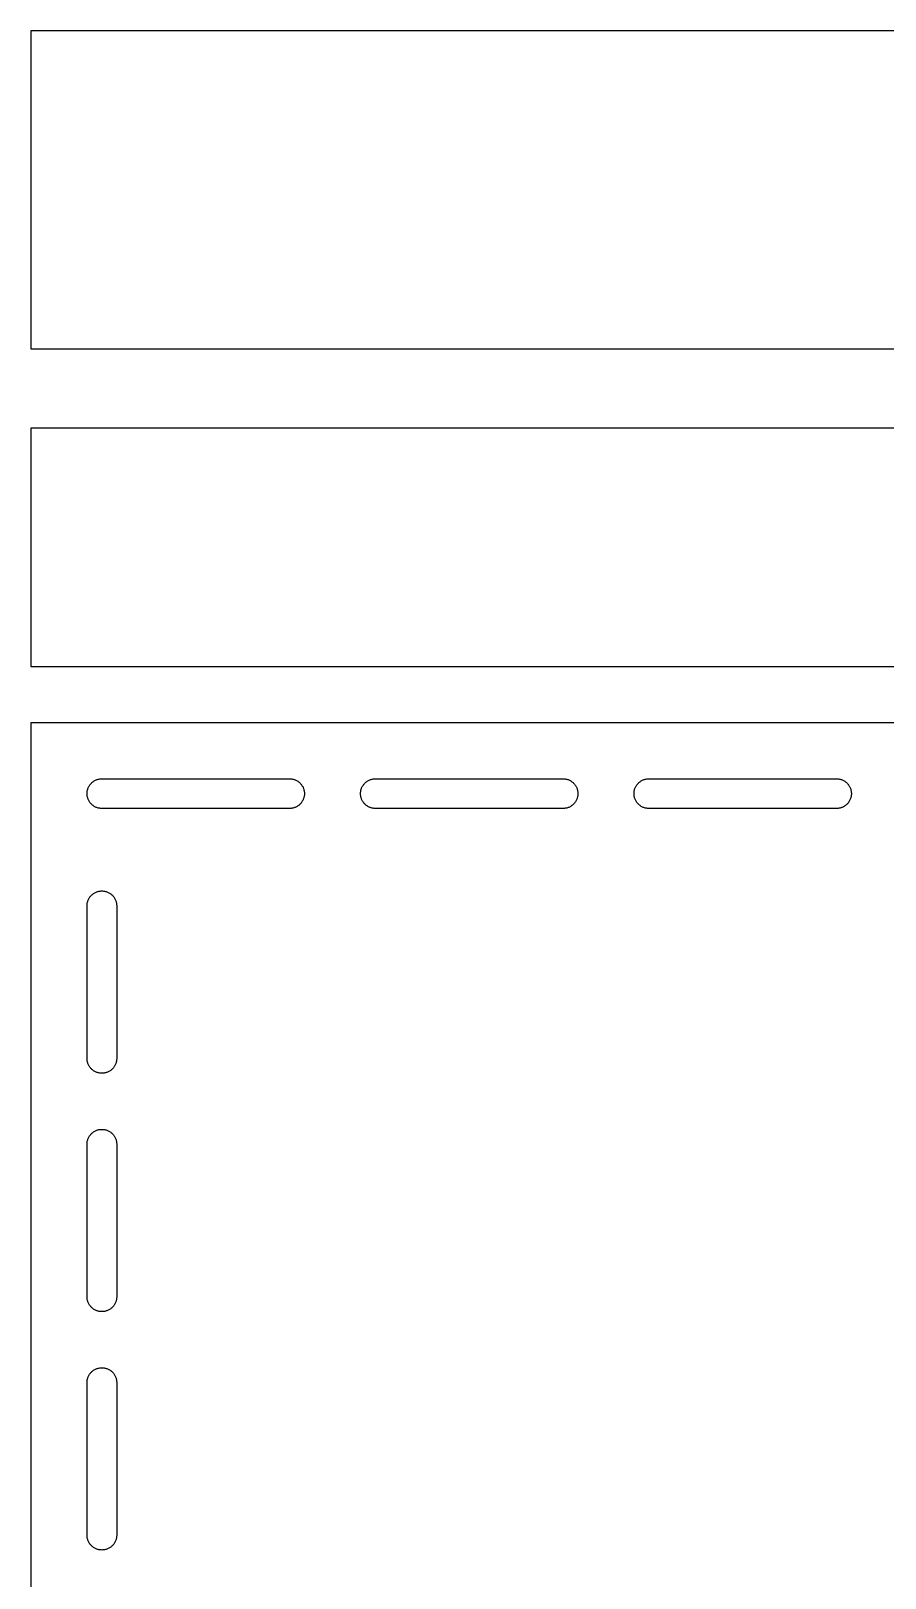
# Model space of a CAD drawing. Header units: metres. Extents: x 0 to 972, y 0 to 652.
# Drawn here: x 0 to 182.7, y 297 to 628 of the extents above; entities that cross this region are included whole.
import ezdxf

# ---------------------------------------------------------------- set-up
doc = ezdxf.new("R2010")
doc.units = ezdxf.units.M

msp = doc.modelspace()

# ---------------------------------------------------------------- linework, layer by layer
for p, q in [((480, 628), (0, 628)), ((0, 628), (0, 560)), ((0, 560), (480, 560)), ((480, 543), (0, 543)), ((0, 543), (0, 492)), ((0, 492), (480, 492)), ((480, 480), (0, 480)), ((0, 480), (0, 0)), ((12.5351, 466.589), (12.6248, 466.716)), ((12.6248, 466.716), (12.7207, 466.839)), ((12.7207, 466.839), (12.8225, 466.957)), ((12.8225, 466.957), (12.9299, 467.07)), ((12.9299, 467.07), (13.0428, 467.178)), ((13.0428, 467.178), (13.1608, 467.279)), ((13.1608, 467.279), (13.2836, 467.375)), ((13.2836, 467.375), (13.4111, 467.465)), ((13.4111, 467.465), (13.5427, 467.548)), ((13.5427, 467.548), (13.6783, 467.625)), ((13.6783, 467.625), (13.8175, 467.695)), ((13.8175, 467.695), (13.96, 467.758)), ((13.96, 467.758), (14.1054, 467.814)), ((14.1054, 467.814), (14.2533, 467.863)), ((14.2533, 467.863), (14.4035, 467.905)), ((14.4035, 467.905), (14.5556, 467.939)), ((14.5556, 467.939), (14.7091, 467.966)), ((14.7091, 467.966), (14.8638, 467.985)), ((14.8638, 467.985), (15.0192, 467.996)), ((15.0192, 467.996), (15.175, 468)), ((15.175, 468), (55.325, 468)), ((55.325, 468), (55.4808, 467.996)), ((55.4808, 467.996), (55.6362, 467.985)), ((55.6362, 467.985), (55.7909, 467.966)), ((55.7909, 467.966), (55.9444, 467.939)), ((55.9444, 467.939), (56.0965, 467.905)), ((56.0965, 467.905), (56.2466, 467.863)), ((56.2466, 467.863), (56.3946, 467.814)), ((56.3946, 467.814), (56.54, 467.758)), ((56.54, 467.758), (56.6825, 467.695)), ((56.6825, 467.695), (56.8217, 467.625)), ((56.8217, 467.625), (56.9573, 467.548)), ((56.9573, 467.548), (57.0889, 467.465)), ((57.0889, 467.465), (57.2163, 467.375)), ((57.2163, 467.375), (57.3392, 467.279)), ((57.3392, 467.279), (57.4572, 467.178)), ((57.4572, 467.178), (57.5701, 467.07)), ((57.5701, 467.07), (57.6775, 466.957)), ((57.6775, 466.957), (57.7793, 466.839)), ((57.7793, 466.839), (57.8752, 466.716)), ((57.8752, 466.716), (57.9649, 466.589)), ((71.0351, 466.589), (71.1248, 466.716)), ((71.1248, 466.716), (71.2207, 466.839)), ((71.2207, 466.839), (71.3225, 466.957)), ((71.3225, 466.957), (71.4299, 467.07)), ((71.4299, 467.07), (71.5428, 467.178)), ((71.5428, 467.178), (71.6608, 467.279)), ((71.6608, 467.279), (71.7836, 467.375)), ((71.7836, 467.375), (71.9111, 467.465)), ((71.9111, 467.465), (72.0427, 467.548)), ((72.0427, 467.548), (72.1783, 467.625)), ((72.1783, 467.625), (72.3175, 467.695)), ((72.3175, 467.695), (72.46, 467.758)), ((72.46, 467.758), (72.6054, 467.814)), ((72.6054, 467.814), (72.7533, 467.863)), ((72.7533, 467.863), (72.9035, 467.905)), ((72.9035, 467.905), (73.0556, 467.939)), ((73.0556, 467.939), (73.2091, 467.966)), ((73.2091, 467.966), (73.3638, 467.985)), ((73.3638, 467.985), (73.5192, 467.996)), ((73.5192, 467.996), (73.675, 468)), ((73.675, 468), (113.825, 468)), ((113.825, 468), (113.981, 467.996)), ((113.981, 467.996), (114.136, 467.985)), ((114.136, 467.985), (114.291, 467.966)), ((114.291, 467.966), (114.444, 467.939)), ((114.444, 467.939), (114.596, 467.905)), ((114.596, 467.905), (114.747, 467.863)), ((114.747, 467.863), (114.895, 467.814)), ((114.895, 467.814), (115.04, 467.758)), ((115.04, 467.758), (115.182, 467.695)), ((115.182, 467.695), (115.322, 467.625)), ((115.322, 467.625), (115.457, 467.548)), ((115.457, 467.548), (115.589, 467.465)), ((115.589, 467.465), (115.716, 467.375)), ((115.716, 467.375), (115.839, 467.279)), ((115.839, 467.279), (115.957, 467.178)), ((115.957, 467.178), (116.07, 467.07)), ((116.07, 467.07), (116.178, 466.957)), ((116.178, 466.957), (116.279, 466.839)), ((116.279, 466.839), (116.375, 466.716)), ((116.375, 466.716), (116.465, 466.589)), ((129.535, 466.589), (129.625, 466.716)), ((129.625, 466.716), (129.721, 466.839)), ((129.721, 466.839), (129.822, 466.957)), ((129.822, 466.957), (129.93, 467.07)), ((129.93, 467.07), (130.043, 467.178)), ((130.043, 467.178), (130.161, 467.279)), ((130.161, 467.279), (130.284, 467.375)), ((130.284, 467.375), (130.411, 467.465)), ((130.411, 467.465), (130.543, 467.548)), ((130.543, 467.548), (130.678, 467.625)), ((130.678, 467.625), (130.818, 467.695)), ((130.818, 467.695), (130.96, 467.758)), ((130.96, 467.758), (131.105, 467.814)), ((131.105, 467.814), (131.253, 467.863)), ((131.253, 467.863), (131.404, 467.905)), ((131.404, 467.905), (131.556, 467.939)), ((131.556, 467.939), (131.709, 467.966)), ((131.709, 467.966), (131.864, 467.985)), ((131.864, 467.985), (132.019, 467.996)), ((132.019, 467.996), (132.175, 468)), ((132.175, 468), (172.325, 468)), ((172.325, 468), (172.481, 467.996)), ((172.481, 467.996), (172.636, 467.985)), ((172.636, 467.985), (172.791, 467.966)), ((172.791, 467.966), (172.944, 467.939)), ((172.944, 467.939), (173.096, 467.905)), ((173.096, 467.905), (173.247, 467.863)), ((173.247, 467.863), (173.395, 467.814)), ((173.395, 467.814), (173.54, 467.758)), ((173.54, 467.758), (173.682, 467.695)), ((173.682, 467.695), (173.822, 467.625)), ((173.822, 467.625), (173.957, 467.548)), ((173.957, 467.548), (174.089, 467.465)), ((174.089, 467.465), (174.216, 467.375)), ((174.216, 467.375), (174.339, 467.279)), ((174.339, 467.279), (174.457, 467.178)), ((174.457, 467.178), (174.57, 467.07)), ((174.57, 467.07), (174.678, 466.957)), ((174.678, 466.957), (174.779, 466.839)), ((174.779, 466.839), (174.875, 466.716)), ((174.875, 466.716), (174.965, 466.589)), ((12, 464.825), (12.0038, 464.981)), ((12.0038, 464.669), (12, 464.825)), ((12.0038, 464.981), (12.0153, 465.136)), ((12.0153, 464.514), (12.0038, 464.669)), ((12.0153, 465.136), (12.0344, 465.291)), ((12.0344, 464.359), (12.0153, 464.514)), ((12.0344, 465.291), (12.061, 465.444)), ((12.061, 464.206), (12.0344, 464.359)), ((12.061, 465.444), (12.0951, 465.596)), ((12.0951, 464.054), (12.061, 464.206)), ((12.0951, 465.596), (12.1367, 465.747)), ((12.1367, 463.903), (12.0951, 464.054)), ((12.1367, 465.747), (12.1856, 465.895)), ((12.1856, 463.755), (12.1367, 463.903)), ((12.1856, 465.895), (12.2417, 466.04)), ((12.2417, 463.61), (12.1856, 463.755)), ((12.2417, 466.04), (12.3048, 466.182)), ((12.3048, 463.467), (12.2417, 463.61)), ((12.3048, 466.182), (12.3749, 466.322)), ((12.3749, 463.328), (12.3048, 463.467)), ((12.3749, 466.322), (12.4517, 466.457)), ((12.4517, 466.457), (12.5351, 466.589)), ((57.9649, 466.589), (58.0483, 466.457)), ((58.0483, 466.457), (58.1251, 466.322)), ((58.1251, 466.322), (58.1952, 466.182)), ((58.1952, 463.467), (58.1251, 463.328)), ((58.1952, 466.182), (58.2583, 466.04)), ((58.2583, 463.61), (58.1952, 463.467)), ((58.2583, 466.04), (58.3144, 465.895)), ((58.3144, 463.755), (58.2583, 463.61)), ((58.3144, 465.895), (58.3633, 465.747)), ((58.3633, 463.903), (58.3144, 463.755)), ((58.3633, 465.747), (58.4048, 465.596)), ((58.4048, 464.054), (58.3633, 463.903)), ((58.4048, 465.596), (58.439, 465.444)), ((58.439, 464.206), (58.4048, 464.054)), ((58.439, 465.444), (58.4656, 465.291)), ((58.4656, 464.359), (58.439, 464.206)), ((58.4656, 465.291), (58.4847, 465.136)), ((58.4847, 464.514), (58.4656, 464.359)), ((58.4847, 465.136), (58.4962, 464.981)), ((58.4962, 464.669), (58.4847, 464.514)), ((58.4962, 464.981), (58.5, 464.825)), ((58.5, 464.825), (58.4962, 464.669)), ((70.5, 464.825), (70.5038, 464.981)), ((70.5038, 464.669), (70.5, 464.825)), ((70.5038, 464.981), (70.5153, 465.136)), ((70.5153, 464.514), (70.5038, 464.669)), ((70.5153, 465.136), (70.5344, 465.291)), ((70.5344, 464.359), (70.5153, 464.514)), ((70.5344, 465.291), (70.561, 465.444)), ((70.561, 464.206), (70.5344, 464.359)), ((70.561, 465.444), (70.5951, 465.596)), ((70.5951, 464.054), (70.561, 464.206)), ((70.5951, 465.596), (70.6367, 465.747)), ((70.6367, 463.903), (70.5951, 464.054)), ((70.6367, 465.747), (70.6856, 465.895)), ((70.6856, 463.755), (70.6367, 463.903)), ((70.6856, 465.895), (70.7417, 466.04)), ((70.7417, 463.61), (70.6856, 463.755)), ((70.7417, 466.04), (70.8048, 466.182)), ((70.8048, 463.467), (70.7417, 463.61)), ((70.8048, 466.182), (70.8749, 466.322)), ((70.8749, 463.328), (70.8048, 463.467)), ((70.8749, 466.322), (70.9517, 466.457)), ((70.9517, 466.457), (71.0351, 466.589)), ((116.465, 466.589), (116.548, 466.457)), ((116.548, 466.457), (116.625, 466.322)), ((116.625, 466.322), (116.695, 466.182)), ((116.695, 463.467), (116.625, 463.328)), ((116.695, 466.182), (116.758, 466.04)), ((116.758, 463.61), (116.695, 463.467)), ((116.758, 466.04), (116.814, 465.895)), ((116.814, 463.755), (116.758, 463.61)), ((116.814, 465.895), (116.863, 465.747)), ((116.863, 463.903), (116.814, 463.755)), ((116.863, 465.747), (116.905, 465.596)), ((116.905, 464.054), (116.863, 463.903)), ((116.905, 465.596), (116.939, 465.444)), ((116.939, 464.206), (116.905, 464.054)), ((116.939, 465.444), (116.966, 465.291)), ((116.966, 464.359), (116.939, 464.206)), ((116.966, 465.291), (116.985, 465.136)), ((116.985, 464.514), (116.966, 464.359)), ((116.985, 465.136), (116.996, 464.981)), ((116.996, 464.669), (116.985, 464.514)), ((116.996, 464.981), (117, 464.825)), ((117, 464.825), (116.996, 464.669)), ((129, 464.825), (129.004, 464.981)), ((129.004, 464.669), (129, 464.825)), ((129.004, 464.981), (129.015, 465.136)), ((129.015, 464.514), (129.004, 464.669)), ((129.015, 465.136), (129.034, 465.291)), ((129.034, 464.359), (129.015, 464.514)), ((129.034, 465.291), (129.061, 465.444)), ((129.061, 464.206), (129.034, 464.359)), ((129.061, 465.444), (129.095, 465.596)), ((129.095, 464.054), (129.061, 464.206)), ((129.095, 465.596), (129.137, 465.747)), ((129.137, 463.903), (129.095, 464.054)), ((129.137, 465.747), (129.186, 465.895)), ((129.186, 463.755), (129.137, 463.903)), ((129.186, 465.895), (129.242, 466.04)), ((129.242, 463.61), (129.186, 463.755)), ((129.242, 466.04), (129.305, 466.182)), ((129.305, 463.467), (129.242, 463.61)), ((129.305, 466.182), (129.375, 466.322)), ((129.375, 463.328), (129.305, 463.467)), ((129.375, 466.322), (129.452, 466.457)), ((129.452, 466.457), (129.535, 466.589)), ((174.965, 466.589), (175.048, 466.457)), ((175.048, 466.457), (175.125, 466.322)), ((175.125, 466.322), (175.195, 466.182)), ((175.195, 463.467), (175.125, 463.328)), ((175.195, 466.182), (175.258, 466.04)), ((175.258, 463.61), (175.195, 463.467)), ((175.258, 466.04), (175.314, 465.895)), ((175.314, 463.755), (175.258, 463.61)), ((175.314, 465.895), (175.363, 465.747)), ((175.363, 463.903), (175.314, 463.755)), ((175.363, 465.747), (175.405, 465.596)), ((175.405, 464.054), (175.363, 463.903)), ((175.405, 465.596), (175.439, 465.444)), ((175.439, 464.206), (175.405, 464.054)), ((175.439, 465.444), (175.466, 465.291)), ((175.466, 464.359), (175.439, 464.206)), ((175.466, 465.291), (175.485, 465.136)), ((175.485, 464.514), (175.466, 464.359)), ((175.485, 465.136), (175.496, 464.981)), ((175.496, 464.669), (175.485, 464.514)), ((175.496, 464.981), (175.5, 464.825)), ((175.5, 464.825), (175.496, 464.669)), ((12.4517, 463.193), (12.3749, 463.328)), ((12.5351, 463.061), (12.4517, 463.193)), ((12.6248, 462.934), (12.5351, 463.061)), ((12.7207, 462.811), (12.6248, 462.934)), ((12.8225, 462.693), (12.7207, 462.811)), ((12.9299, 462.58), (12.8225, 462.693)), ((13.0428, 462.472), (12.9299, 462.58)), ((13.1608, 462.371), (13.0428, 462.472)), ((13.2836, 462.275), (13.1608, 462.371)), ((13.4111, 462.185), (13.2836, 462.275)), ((13.5427, 462.102), (13.4111, 462.185)), ((13.6783, 462.025), (13.5427, 462.102)), ((13.8175, 461.955), (13.6783, 462.025)), ((13.96, 461.892), (13.8175, 461.955)), ((14.1054, 461.836), (13.96, 461.892)), ((14.2533, 461.787), (14.1054, 461.836)), ((14.4035, 461.745), (14.2533, 461.787)), ((14.5556, 461.711), (14.4035, 461.745)), ((14.7091, 461.684), (14.5556, 461.711)), ((14.8638, 461.665), (14.7091, 461.684)), ((15.0192, 461.654), (14.8638, 461.665)), ((15.175, 461.65), (15.0192, 461.654)), ((55.325, 461.65), (15.175, 461.65)), ((55.4808, 461.654), (55.325, 461.65)), ((55.6362, 461.665), (55.4808, 461.654)), ((55.7909, 461.684), (55.6362, 461.665)), ((55.9444, 461.711), (55.7909, 461.684)), ((56.0965, 461.745), (55.9444, 461.711)), ((56.2466, 461.787), (56.0965, 461.745)), ((56.3946, 461.836), (56.2466, 461.787)), ((56.54, 461.892), (56.3946, 461.836)), ((56.6825, 461.955), (56.54, 461.892)), ((56.8217, 462.025), (56.6825, 461.955)), ((56.9573, 462.102), (56.8217, 462.025)), ((57.0889, 462.185), (56.9573, 462.102)), ((57.2163, 462.275), (57.0889, 462.185)), ((57.3392, 462.371), (57.2163, 462.275)), ((57.4572, 462.472), (57.3392, 462.371)), ((57.5701, 462.58), (57.4572, 462.472)), ((57.6775, 462.693), (57.5701, 462.58)), ((57.7793, 462.811), (57.6775, 462.693)), ((57.8752, 462.934), (57.7793, 462.811)), ((57.9649, 463.061), (57.8752, 462.934)), ((58.0483, 463.193), (57.9649, 463.061)), ((58.1251, 463.328), (58.0483, 463.193)), ((70.9517, 463.193), (70.8749, 463.328)), ((71.0351, 463.061), (70.9517, 463.193)), ((71.1248, 462.934), (71.0351, 463.061)), ((71.2207, 462.811), (71.1248, 462.934)), ((71.3225, 462.693), (71.2207, 462.811)), ((71.4299, 462.58), (71.3225, 462.693)), ((71.5428, 462.472), (71.4299, 462.58)), ((71.6608, 462.371), (71.5428, 462.472)), ((71.7836, 462.275), (71.6608, 462.371)), ((71.9111, 462.185), (71.7836, 462.275)), ((72.0427, 462.102), (71.9111, 462.185)), ((72.1783, 462.025), (72.0427, 462.102)), ((72.3175, 461.955), (72.1783, 462.025)), ((72.46, 461.892), (72.3175, 461.955)), ((72.6054, 461.836), (72.46, 461.892)), ((72.7533, 461.787), (72.6054, 461.836)), ((72.9035, 461.745), (72.7533, 461.787)), ((73.0556, 461.711), (72.9035, 461.745)), ((73.2091, 461.684), (73.0556, 461.711)), ((73.3638, 461.665), (73.2091, 461.684)), ((73.5192, 461.654), (73.3638, 461.665)), ((73.675, 461.65), (73.5192, 461.654)), ((113.825, 461.65), (73.675, 461.65)), ((113.981, 461.654), (113.825, 461.65)), ((114.136, 461.665), (113.981, 461.654)), ((114.291, 461.684), (114.136, 461.665)), ((114.444, 461.711), (114.291, 461.684)), ((114.596, 461.745), (114.444, 461.711)), ((114.747, 461.787), (114.596, 461.745)), ((114.895, 461.836), (114.747, 461.787)), ((115.04, 461.892), (114.895, 461.836)), ((115.182, 461.955), (115.04, 461.892)), ((115.322, 462.025), (115.182, 461.955)), ((115.457, 462.102), (115.322, 462.025)), ((115.589, 462.185), (115.457, 462.102)), ((115.716, 462.275), (115.589, 462.185)), ((115.839, 462.371), (115.716, 462.275)), ((115.957, 462.472), (115.839, 462.371)), ((116.07, 462.58), (115.957, 462.472)), ((116.178, 462.693), (116.07, 462.58)), ((116.279, 462.811), (116.178, 462.693)), ((116.375, 462.934), (116.279, 462.811)), ((116.465, 463.061), (116.375, 462.934)), ((116.548, 463.193), (116.465, 463.061)), ((116.625, 463.328), (116.548, 463.193)), ((129.452, 463.193), (129.375, 463.328)), ((129.535, 463.061), (129.452, 463.193)), ((129.625, 462.934), (129.535, 463.061)), ((129.721, 462.811), (129.625, 462.934)), ((129.822, 462.693), (129.721, 462.811)), ((129.93, 462.58), (129.822, 462.693)), ((130.043, 462.472), (129.93, 462.58)), ((130.161, 462.371), (130.043, 462.472)), ((130.284, 462.275), (130.161, 462.371)), ((130.411, 462.185), (130.284, 462.275)), ((130.543, 462.102), (130.411, 462.185)), ((130.678, 462.025), (130.543, 462.102)), ((130.818, 461.955), (130.678, 462.025)), ((130.96, 461.892), (130.818, 461.955)), ((131.105, 461.836), (130.96, 461.892)), ((131.253, 461.787), (131.105, 461.836)), ((131.404, 461.745), (131.253, 461.787)), ((131.556, 461.711), (131.404, 461.745)), ((131.709, 461.684), (131.556, 461.711)), ((131.864, 461.665), (131.709, 461.684)), ((132.019, 461.654), (131.864, 461.665)), ((132.175, 461.65), (132.019, 461.654)), ((172.325, 461.65), (132.175, 461.65)), ((172.481, 461.654), (172.325, 461.65)), ((172.636, 461.665), (172.481, 461.654)), ((172.791, 461.684), (172.636, 461.665)), ((172.944, 461.711), (172.791, 461.684)), ((173.096, 461.745), (172.944, 461.711)), ((173.247, 461.787), (173.096, 461.745)), ((173.395, 461.836), (173.247, 461.787)), ((173.54, 461.892), (173.395, 461.836)), ((173.682, 461.955), (173.54, 461.892)), ((173.822, 462.025), (173.682, 461.955)), ((173.957, 462.102), (173.822, 462.025)), ((174.089, 462.185), (173.957, 462.102)), ((174.216, 462.275), (174.089, 462.185)), ((174.339, 462.371), (174.216, 462.275)), ((174.457, 462.472), (174.339, 462.371)), ((174.57, 462.58), (174.457, 462.472)), ((174.678, 462.693), (174.57, 462.58)), ((174.779, 462.811), (174.678, 462.693)), ((174.875, 462.934), (174.779, 462.811)), ((174.965, 463.061), (174.875, 462.934)), ((175.048, 463.193), (174.965, 463.061)), ((175.125, 463.328), (175.048, 463.193)), ((13.4111, 443.465), (13.5427, 443.548)), ((13.5427, 443.548), (13.6783, 443.625)), ((13.6783, 443.625), (13.8175, 443.695)), ((13.8175, 443.695), (13.96, 443.758)), ((13.96, 443.758), (14.1054, 443.814)), ((14.1054, 443.814), (14.2533, 443.863)), ((14.2533, 443.863), (14.4035, 443.905)), ((14.4035, 443.905), (14.5556, 443.939)), ((14.5556, 443.939), (14.7091, 443.966)), ((14.7091, 443.966), (14.8638, 443.985)), ((14.8638, 443.985), (15.0192, 443.996)), ((15.0192, 443.996), (15.175, 444)), ((15.175, 444), (15.3308, 443.996)), ((15.3308, 443.996), (15.4862, 443.985)), ((15.4862, 443.985), (15.6409, 443.966)), ((15.6409, 443.966), (15.7944, 443.939)), ((15.7944, 443.939), (15.9465, 443.905)), ((15.9465, 443.905), (16.0966, 443.863)), ((16.0966, 443.863), (16.2446, 443.814)), ((16.2446, 443.814), (16.39, 443.758)), ((16.39, 443.758), (16.5325, 443.695)), ((16.5325, 443.695), (16.6717, 443.625)), ((16.6717, 443.625), (16.8073, 443.548)), ((16.8073, 443.548), (16.9389, 443.465)), ((12, 440.825), (12.0038, 440.981)), ((12, 408.175), (12, 440.825)), ((12.0038, 440.981), (12.0153, 441.136)), ((12.0153, 441.136), (12.0344, 441.291)), ((12.0344, 441.291), (12.061, 441.444)), ((12.061, 441.444), (12.0952, 441.596)), ((12.0952, 441.596), (12.1367, 441.747)), ((12.1367, 441.747), (12.1856, 441.895)), ((12.1856, 441.895), (12.2417, 442.04)), ((12.2417, 442.04), (12.3048, 442.182)), ((12.3048, 442.182), (12.3749, 442.322)), ((12.3749, 442.322), (12.4517, 442.457)), ((12.4517, 442.457), (12.5351, 442.589)), ((12.5351, 442.589), (12.6248, 442.716)), ((12.6248, 442.716), (12.7207, 442.839)), ((12.7207, 442.839), (12.8225, 442.957)), ((12.8225, 442.957), (12.9299, 443.07)), ((12.9299, 443.07), (13.0428, 443.177)), ((13.0428, 443.177), (13.1608, 443.279)), ((13.1608, 443.279), (13.2836, 443.375)), ((13.2836, 443.375), (13.4111, 443.465)), ((16.9389, 443.465), (17.0663, 443.375)), ((17.0663, 443.375), (17.1892, 443.279)), ((17.1892, 443.279), (17.3072, 443.177)), ((17.3072, 443.177), (17.4201, 443.07)), ((17.4201, 443.07), (17.5275, 442.957)), ((17.5275, 442.957), (17.6293, 442.839)), ((17.6293, 442.839), (17.7252, 442.716)), ((17.7252, 442.716), (17.8149, 442.589)), ((17.8149, 442.589), (17.8983, 442.457)), ((17.8983, 442.457), (17.9751, 442.322)), ((17.9751, 442.322), (18.0452, 442.182)), ((18.0452, 442.182), (18.1083, 442.04)), ((18.1083, 442.04), (18.1644, 441.895)), ((18.1644, 441.895), (18.2133, 441.747)), ((18.2133, 441.747), (18.2549, 441.596)), ((18.2549, 441.596), (18.289, 441.444)), ((18.289, 441.444), (18.3156, 441.291)), ((18.3156, 441.291), (18.3347, 441.136)), ((18.3347, 441.136), (18.3462, 440.981)), ((18.3462, 440.981), (18.35, 440.825)), ((18.35, 440.825), (18.35, 408.175)), ((12.0038, 408.019), (12, 408.175)), ((12.0153, 407.864), (12.0038, 408.019)), ((12.0344, 407.709), (12.0153, 407.864)), ((12.061, 407.556), (12.0344, 407.709)), ((12.0952, 407.404), (12.061, 407.556)), ((12.1367, 407.253), (12.0952, 407.404)), ((12.1856, 407.105), (12.1367, 407.253)), ((18.2133, 407.253), (18.1644, 407.105)), ((18.2549, 407.404), (18.2133, 407.253)), ((18.289, 407.556), (18.2549, 407.404)), ((18.3156, 407.709), (18.289, 407.556)), ((18.3347, 407.864), (18.3156, 407.709)), ((18.3462, 408.019), (18.3347, 407.864)), ((18.35, 408.175), (18.3462, 408.019)), ((12.2417, 406.96), (12.1856, 407.105)), ((12.3048, 406.818), (12.2417, 406.96)), ((12.3749, 406.678), (12.3048, 406.818)), ((12.4517, 406.543), (12.3749, 406.678)), ((12.5351, 406.411), (12.4517, 406.543)), ((12.6248, 406.284), (12.5351, 406.411)), ((12.7207, 406.161), (12.6248, 406.284)), ((12.8225, 406.043), (12.7207, 406.161)), ((12.9299, 405.93), (12.8225, 406.043)), ((13.0428, 405.822), (12.9299, 405.93)), ((13.1608, 405.721), (13.0428, 405.822)), ((13.2836, 405.625), (13.1608, 405.721)), ((13.4111, 405.535), (13.2836, 405.625)), ((13.5427, 405.452), (13.4111, 405.535)), ((13.6783, 405.375), (13.5427, 405.452)), ((13.8175, 405.305), (13.6783, 405.375)), ((13.96, 405.242), (13.8175, 405.305)), ((14.1054, 405.186), (13.96, 405.242)), ((14.2533, 405.137), (14.1054, 405.186)), ((14.4035, 405.095), (14.2533, 405.137)), ((14.5556, 405.061), (14.4035, 405.095)), ((14.7091, 405.034), (14.5556, 405.061)), ((14.8638, 405.015), (14.7091, 405.034)), ((15.0192, 405.004), (14.8638, 405.015)), ((15.175, 405), (15.0192, 405.004)), ((15.3308, 405.004), (15.175, 405)), ((15.4862, 405.015), (15.3308, 405.004)), ((15.6409, 405.034), (15.4862, 405.015)), ((15.7944, 405.061), (15.6409, 405.034)), ((15.9465, 405.095), (15.7944, 405.061)), ((16.0966, 405.137), (15.9465, 405.095)), ((16.2446, 405.186), (16.0966, 405.137)), ((16.39, 405.242), (16.2446, 405.186)), ((16.5325, 405.305), (16.39, 405.242)), ((16.6717, 405.375), (16.5325, 405.305)), ((16.8073, 405.452), (16.6717, 405.375)), ((16.9389, 405.535), (16.8073, 405.452)), ((17.0663, 405.625), (16.9389, 405.535)), ((17.1892, 405.721), (17.0663, 405.625)), ((17.3072, 405.822), (17.1892, 405.721)), ((17.4201, 405.93), (17.3072, 405.822)), ((17.5275, 406.043), (17.4201, 405.93)), ((17.6293, 406.161), (17.5275, 406.043)), ((17.7252, 406.284), (17.6293, 406.161)), ((17.8149, 406.411), (17.7252, 406.284)), ((17.8983, 406.543), (17.8149, 406.411)), ((17.9751, 406.678), (17.8983, 406.543)), ((18.0452, 406.818), (17.9751, 406.678)), ((18.1083, 406.96), (18.0452, 406.818)), ((18.1644, 407.105), (18.1083, 406.96)), ((12.061, 390.444), (12.0952, 390.596)), ((12.0952, 390.596), (12.1367, 390.747)), ((12.1367, 390.747), (12.1856, 390.895)), ((12.1856, 390.895), (12.2417, 391.04)), ((12.2417, 391.04), (12.3048, 391.182)), ((12.3048, 391.182), (12.3749, 391.322)), ((12.3749, 391.322), (12.4517, 391.457)), ((12.4517, 391.457), (12.5351, 391.589)), ((12.5351, 391.589), (12.6248, 391.716)), ((12.6248, 391.716), (12.7207, 391.839)), ((12.7207, 391.839), (12.8225, 391.957)), ((12.8225, 391.957), (12.9299, 392.07)), ((12.9299, 392.07), (13.0428, 392.177)), ((13.0428, 392.177), (13.1608, 392.279)), ((13.1608, 392.279), (13.2836, 392.375)), ((13.2836, 392.375), (13.4111, 392.465)), ((13.4111, 392.465), (13.5427, 392.548)), ((13.5427, 392.548), (13.6783, 392.625)), ((13.6783, 392.625), (13.8175, 392.695)), ((13.8175, 392.695), (13.96, 392.758)), ((13.96, 392.758), (14.1054, 392.814)), ((14.1054, 392.814), (14.2533, 392.863)), ((14.2533, 392.863), (14.4035, 392.905)), ((14.4035, 392.905), (14.5556, 392.939)), ((14.5556, 392.939), (14.7091, 392.966)), ((14.7091, 392.966), (14.8638, 392.985)), ((14.8638, 392.985), (15.0192, 392.996)), ((15.0192, 392.996), (15.175, 393)), ((15.175, 393), (15.3308, 392.996)), ((15.3308, 392.996), (15.4862, 392.985)), ((15.4862, 392.985), (15.6409, 392.966)), ((15.6409, 392.966), (15.7944, 392.939)), ((15.7944, 392.939), (15.9465, 392.905)), ((15.9465, 392.905), (16.0966, 392.863)), ((16.0966, 392.863), (16.2446, 392.814)), ((16.2446, 392.814), (16.39, 392.758)), ((16.39, 392.758), (16.5325, 392.695)), ((16.5325, 392.695), (16.6717, 392.625)), ((16.6717, 392.625), (16.8073, 392.548)), ((16.8073, 392.548), (16.9389, 392.465)), ((16.9389, 392.465), (17.0663, 392.375)), ((17.0663, 392.375), (17.1892, 392.279)), ((17.1892, 392.279), (17.3072, 392.177)), ((17.3072, 392.177), (17.4201, 392.07)), ((17.4201, 392.07), (17.5275, 391.957)), ((17.5275, 391.957), (17.6293, 391.839)), ((17.6293, 391.839), (17.7252, 391.716)), ((17.7252, 391.716), (17.8149, 391.589)), ((17.8149, 391.589), (17.8983, 391.457)), ((17.8983, 391.457), (17.9751, 391.322)), ((17.9751, 391.322), (18.0452, 391.182)), ((18.0452, 391.182), (18.1083, 391.04)), ((18.1083, 391.04), (18.1644, 390.895)), ((18.1644, 390.895), (18.2133, 390.747)), ((18.2133, 390.747), (18.2549, 390.596)), ((18.2549, 390.596), (18.289, 390.444)), ((12, 389.825), (12.0038, 389.981)), ((12, 357.175), (12, 389.825)), ((12.0038, 389.981), (12.0153, 390.136)), ((12.0153, 390.136), (12.0344, 390.291)), ((12.0344, 390.291), (12.061, 390.444)), ((18.289, 390.444), (18.3156, 390.291)), ((18.3156, 390.291), (18.3347, 390.136)), ((18.3347, 390.136), (18.3462, 389.981)), ((18.3462, 389.981), (18.35, 389.825)), ((18.35, 389.825), (18.35, 357.175)), ((12.0038, 357.019), (12, 357.175)), ((12.0153, 356.864), (12.0038, 357.019)), ((12.0344, 356.709), (12.0153, 356.864)), ((12.061, 356.556), (12.0344, 356.709)), ((12.0952, 356.404), (12.061, 356.556)), ((12.1367, 356.253), (12.0952, 356.404)), ((12.1856, 356.105), (12.1367, 356.253)), ((12.2417, 355.96), (12.1856, 356.105)), ((12.3048, 355.818), (12.2417, 355.96)), ((12.3749, 355.678), (12.3048, 355.818)), ((12.4517, 355.543), (12.3749, 355.678)), ((12.5351, 355.411), (12.4517, 355.543)), ((12.6248, 355.284), (12.5351, 355.411)), ((12.7207, 355.161), (12.6248, 355.284)), ((12.8225, 355.043), (12.7207, 355.161)), ((12.9299, 354.93), (12.8225, 355.043)), ((13.0428, 354.822), (12.9299, 354.93)), ((13.1608, 354.721), (13.0428, 354.822)), ((13.2836, 354.625), (13.1608, 354.721)), ((13.4111, 354.535), (13.2836, 354.625)), ((13.5427, 354.452), (13.4111, 354.535)), ((13.6783, 354.375), (13.5427, 354.452)), ((13.8175, 354.305), (13.6783, 354.375)), ((13.96, 354.242), (13.8175, 354.305)), ((14.1054, 354.186), (13.96, 354.242)), ((14.2533, 354.137), (14.1054, 354.186)), ((16.2446, 354.186), (16.0966, 354.137)), ((16.39, 354.242), (16.2446, 354.186)), ((16.5325, 354.305), (16.39, 354.242)), ((16.6717, 354.375), (16.5325, 354.305)), ((16.8073, 354.452), (16.6717, 354.375)), ((16.9389, 354.535), (16.8073, 354.452)), ((17.0663, 354.625), (16.9389, 354.535)), ((17.1892, 354.721), (17.0663, 354.625)), ((17.3072, 354.822), (17.1892, 354.721)), ((17.4201, 354.93), (17.3072, 354.822)), ((17.5275, 355.043), (17.4201, 354.93)), ((17.6293, 355.161), (17.5275, 355.043)), ((17.7252, 355.284), (17.6293, 355.161)), ((17.8149, 355.411), (17.7252, 355.284)), ((17.8983, 355.543), (17.8149, 355.411)), ((17.9751, 355.678), (17.8983, 355.543)), ((18.0452, 355.818), (17.9751, 355.678)), ((18.1083, 355.96), (18.0452, 355.818)), ((18.1644, 356.105), (18.1083, 355.96)), ((18.2133, 356.253), (18.1644, 356.105)), ((18.2549, 356.404), (18.2133, 356.253)), ((18.289, 356.556), (18.2549, 356.404)), ((18.3156, 356.709), (18.289, 356.556)), ((18.3347, 356.864), (18.3156, 356.709)), ((18.3462, 357.019), (18.3347, 356.864)), ((18.35, 357.175), (18.3462, 357.019)), ((14.4035, 354.095), (14.2533, 354.137)), ((14.5556, 354.061), (14.4035, 354.095)), ((14.7091, 354.034), (14.5556, 354.061)), ((14.8638, 354.015), (14.7091, 354.034)), ((15.0192, 354.004), (14.8638, 354.015)), ((15.175, 354), (15.0192, 354.004)), ((15.3308, 354.004), (15.175, 354)), ((15.4862, 354.015), (15.3308, 354.004)), ((15.6409, 354.034), (15.4862, 354.015)), ((15.7944, 354.061), (15.6409, 354.034)), ((15.9465, 354.095), (15.7944, 354.061)), ((16.0966, 354.137), (15.9465, 354.095)), ((12.7207, 340.839), (12.8225, 340.957)), ((12.8225, 340.957), (12.9299, 341.07)), ((12.9299, 341.07), (13.0428, 341.177)), ((13.0428, 341.177), (13.1608, 341.279)), ((13.1608, 341.279), (13.2836, 341.375)), ((13.2836, 341.375), (13.4111, 341.465)), ((13.4111, 341.465), (13.5427, 341.548)), ((13.5427, 341.548), (13.6783, 341.625)), ((13.6783, 341.625), (13.8175, 341.695)), ((13.8175, 341.695), (13.96, 341.758)), ((13.96, 341.758), (14.1054, 341.814)), ((14.1054, 341.814), (14.2533, 341.863)), ((14.2533, 341.863), (14.4035, 341.905)), ((14.4035, 341.905), (14.5556, 341.939)), ((14.5556, 341.939), (14.7091, 341.966)), ((14.7091, 341.966), (14.8638, 341.985)), ((14.8638, 341.985), (15.0192, 341.996)), ((15.0192, 341.996), (15.175, 342)), ((15.175, 342), (15.3308, 341.996)), ((15.3308, 341.996), (15.4862, 341.985)), ((15.4862, 341.985), (15.6409, 341.966)), ((15.6409, 341.966), (15.7944, 341.939)), ((15.7944, 341.939), (15.9465, 341.905)), ((15.9465, 341.905), (16.0966, 341.863)), ((16.0966, 341.863), (16.2446, 341.814)), ((16.2446, 341.814), (16.39, 341.758)), ((16.39, 341.758), (16.5325, 341.695)), ((16.5325, 341.695), (16.6717, 341.625)), ((16.6717, 341.625), (16.8073, 341.548)), ((16.8073, 341.548), (16.9389, 341.465)), ((16.9389, 341.465), (17.0663, 341.375)), ((17.0663, 341.375), (17.1892, 341.279)), ((17.1892, 341.279), (17.3072, 341.177)), ((17.3072, 341.177), (17.4201, 341.07)), ((17.4201, 341.07), (17.5275, 340.957)), ((17.5275, 340.957), (17.6293, 340.839)), ((12, 338.825), (12.0038, 338.981)), ((12, 306.175), (12, 338.825)), ((12.0038, 338.981), (12.0153, 339.136)), ((12.0153, 339.136), (12.0344, 339.291)), ((12.0344, 339.291), (12.061, 339.444)), ((12.061, 339.444), (12.0952, 339.596)), ((12.0952, 339.596), (12.1367, 339.747)), ((12.1367, 339.747), (12.1856, 339.895)), ((12.1856, 339.895), (12.2417, 340.04)), ((12.2417, 340.04), (12.3048, 340.182)), ((12.3048, 340.182), (12.3749, 340.322)), ((12.3749, 340.322), (12.4517, 340.457)), ((12.4517, 340.457), (12.5351, 340.589)), ((12.5351, 340.589), (12.6248, 340.716)), ((12.6248, 340.716), (12.7207, 340.839)), ((17.6293, 340.839), (17.7252, 340.716)), ((17.7252, 340.716), (17.8149, 340.589)), ((17.8149, 340.589), (17.8983, 340.457)), ((17.8983, 340.457), (17.9751, 340.322)), ((17.9751, 340.322), (18.0452, 340.182)), ((18.0452, 340.182), (18.1083, 340.04)), ((18.1083, 340.04), (18.1644, 339.895)), ((18.1644, 339.895), (18.2133, 339.747)), ((18.2133, 339.747), (18.2549, 339.596)), ((18.2549, 339.596), (18.289, 339.444)), ((18.289, 339.444), (18.3156, 339.291)), ((18.3156, 339.291), (18.3347, 339.136)), ((18.3347, 339.136), (18.3462, 338.981)), ((18.3462, 338.981), (18.35, 338.825)), ((18.35, 338.825), (18.35, 306.175)), ((12.0038, 306.019), (12, 306.175)), ((12.0153, 305.864), (12.0038, 306.019)), ((12.0344, 305.709), (12.0153, 305.864)), ((12.061, 305.556), (12.0344, 305.709)), ((12.0952, 305.404), (12.061, 305.556)), ((12.1367, 305.253), (12.0952, 305.404)), ((12.1856, 305.105), (12.1367, 305.253)), ((12.2417, 304.96), (12.1856, 305.105)), ((12.3048, 304.818), (12.2417, 304.96)), ((12.3749, 304.678), (12.3048, 304.818)), ((12.4517, 304.543), (12.3749, 304.678)), ((12.5351, 304.411), (12.4517, 304.543)), ((17.8983, 304.543), (17.8149, 304.411)), ((17.9751, 304.678), (17.8983, 304.543)), ((18.0452, 304.818), (17.9751, 304.678)), ((18.1083, 304.96), (18.0452, 304.818)), ((18.1644, 305.105), (18.1083, 304.96)), ((18.2133, 305.253), (18.1644, 305.105)), ((18.2549, 305.404), (18.2133, 305.253)), ((18.289, 305.556), (18.2549, 305.404)), ((18.3156, 305.709), (18.289, 305.556)), ((18.3347, 305.864), (18.3156, 305.709)), ((18.3462, 306.019), (18.3347, 305.864)), ((18.35, 306.175), (18.3462, 306.019)), ((12.6248, 304.284), (12.5351, 304.411)), ((12.7207, 304.161), (12.6248, 304.284)), ((12.8225, 304.043), (12.7207, 304.161)), ((12.9299, 303.93), (12.8225, 304.043)), ((13.0428, 303.822), (12.9299, 303.93)), ((13.1608, 303.721), (13.0428, 303.822)), ((13.2836, 303.625), (13.1608, 303.721)), ((13.4111, 303.535), (13.2836, 303.625)), ((13.5427, 303.452), (13.4111, 303.535)), ((13.6783, 303.375), (13.5427, 303.452)), ((13.8175, 303.305), (13.6783, 303.375)), ((13.96, 303.242), (13.8175, 303.305)), ((14.1054, 303.186), (13.96, 303.242)), ((14.2533, 303.137), (14.1054, 303.186)), ((14.4035, 303.095), (14.2533, 303.137)), ((14.5556, 303.061), (14.4035, 303.095)), ((14.7091, 303.034), (14.5556, 303.061)), ((14.8638, 303.015), (14.7091, 303.034)), ((15.0192, 303.004), (14.8638, 303.015)), ((15.175, 303), (15.0192, 303.004)), ((15.3308, 303.004), (15.175, 303)), ((15.4862, 303.015), (15.3308, 303.004)), ((15.6409, 303.034), (15.4862, 303.015)), ((15.7944, 303.061), (15.6409, 303.034)), ((15.9465, 303.095), (15.7944, 303.061)), ((16.0966, 303.137), (15.9465, 303.095)), ((16.2446, 303.186), (16.0966, 303.137)), ((16.39, 303.242), (16.2446, 303.186)), ((16.5325, 303.305), (16.39, 303.242)), ((16.6717, 303.375), (16.5325, 303.305)), ((16.8073, 303.452), (16.6717, 303.375)), ((16.9389, 303.535), (16.8073, 303.452)), ((17.0663, 303.625), (16.9389, 303.535)), ((17.1892, 303.721), (17.0663, 303.625)), ((17.3072, 303.822), (17.1892, 303.721)), ((17.4201, 303.93), (17.3072, 303.822)), ((17.5275, 304.043), (17.4201, 303.93)), ((17.6293, 304.161), (17.5275, 304.043)), ((17.7252, 304.284), (17.6293, 304.161)), ((17.8149, 304.411), (17.7252, 304.284))]:
    msp.add_line(p, q)

doc.saveas('drawing.dxf')
